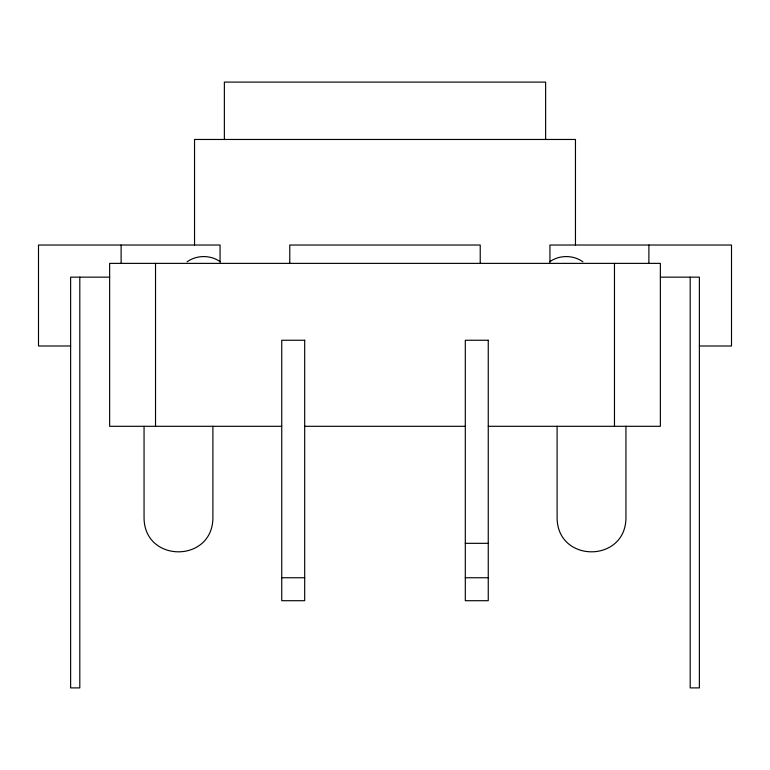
<?xml version="1.0" encoding="UTF-8"?>
<svg xmlns="http://www.w3.org/2000/svg" width="770" height="770" viewBox="0 0 770 770"><rect width="100%" height="100%" fill="white"/><g stroke="black" fill="none" stroke-linecap="round" stroke-linejoin="round"><path stroke-width="1.16" d="M187.091 261.81C196.774 254.832 210.662 254.832 220.345 261.81M549.655 261.81C559.338 254.832 573.226 254.832 582.909 261.81M109.638 277.152L70.628 277.152L70.628 687.899L79.801 687.899L79.801 277.152M660.362 277.152L699.372 277.152L699.372 687.899L690.199 687.899L690.199 277.152M70.628 345.99L38.5 345.99L38.5 245.024L220.056 245.024L220.056 262.233M699.372 345.99L731.5 345.99L731.5 245.024L549.944 245.024L549.944 262.233M281.676 426.301L109.638 426.301L109.638 263.378L660.362 263.378L660.362 426.301L488.324 426.301M304.506 426.301L465.494 426.301M465.311 543.331L488.257 543.331M281.743 577.75L304.689 577.75M465.311 577.75L488.257 577.75M648.889 245.024L648.889 263.378M625.943 426.301L625.943 518.095C625.413 563.053 557.634 563.053 557.105 518.095L557.105 426.301M614.47 263.378L614.47 426.301M575.46 245.024L575.46 139.466L194.541 139.466L194.541 245.024M545.632 139.466L545.632 82.101L224.368 82.101L224.368 139.466M480.23 263.378L480.23 245.024L289.77 245.024L289.77 263.378M212.895 426.301L212.895 518.095C212.366 563.053 144.587 563.053 144.057 518.095L144.057 426.301M155.53 263.378L155.53 426.301M121.111 245.024L121.111 263.378M304.689 340.253L281.743 340.253L281.743 600.706L304.689 600.706L304.689 340.253M488.257 340.253L465.311 340.253L465.311 600.706L488.257 600.706L488.257 340.253"/></g></svg>
